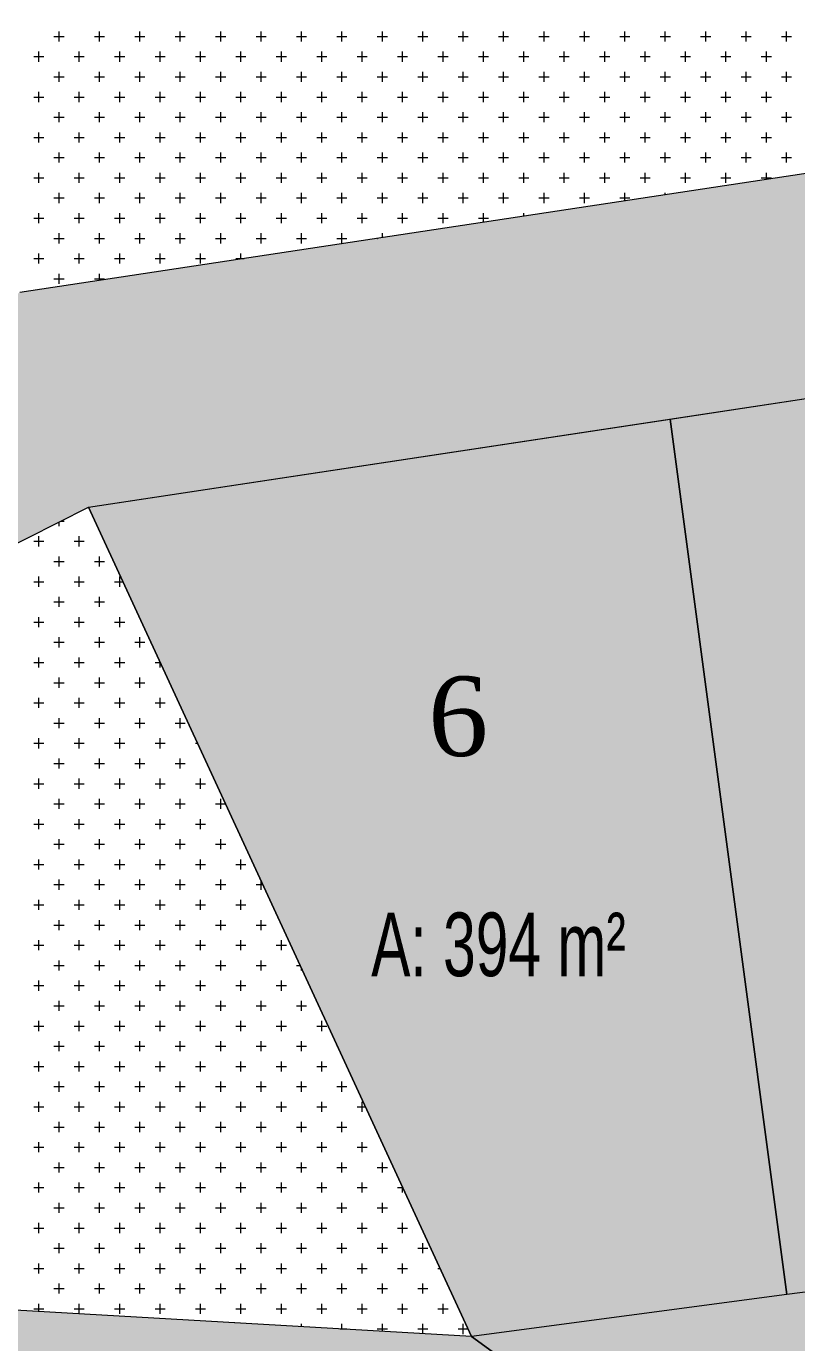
# Model space of a CAD drawing. Header units: metres. Extents: x 476631 to 477421, y 4483749 to 4484052.
# Drawn here: x 476880.32 to 476904.53, y 4483923.8 to 4483965.19 of the extents above; entities that cross this region are included whole.
import ezdxf

# ---------------------------------------------------------------- set-up
doc = ezdxf.new("R2010")
doc.units = ezdxf.units.M
for name, color, linetype, lineweight in [('M2', 1, 'Continuous', 25), ('PL_PARK', 97, 'Continuous', 0), ('serbest', 10, 'Continuous', 0), ('TK_PARSEL', 1, 'Continuous', 0)]:
    doc.layers.add(name, color=color, linetype=linetype, lineweight=lineweight)
doc.styles.add('M2', font='', dxfattribs={"width": 0.9, "height": 12})
doc.styles.get("Standard").update_dxf_attribs({"font": 'TimesNewRoman.ttf'})
doc.styles.get('M2').set_extended_font_data('Swis721 LtCn BT')

msp = doc.modelspace()

# ---------------------------------------------------------------- hatches: boundary and pattern name
at = {"layer": 'M2', "true_color": 0x636466}
h = msp.add_hatch(color=251, dxfattribs=at)
h.dxf.hatch_style = 1
h.paths.add_polyline_path([(476934.864, 4483980.005), (476936.422, 4483981.879), (476925.226, 4483981.961), (476927.658, 4483980.153), (476930.716, 4483966.505), (476929.175, 4483964.253), (476880.118, 4483956.817), (476871.379, 4483952.416), (476882.27, 4483950.064), (476900.55, 4483952.835), (476930.438, 4483957.365), (476938.268, 4483964.815)])
h = msp.add_hatch(color=251, dxfattribs=at)
h.dxf.hatch_style = 1
h.paths.add_polyline_path([(476851.484, 4483934.557), (476882.27, 4483950.064), (476871.379, 4483952.416), (476860.489, 4483946.931), (476849.599, 4483941.446), (476847.318, 4483940.297), (476839.144, 4483932.059), (476826.943, 4483948.275), (476821.144, 4483944.341), (476834.161, 4483927.038), (476839.13, 4483922.108)])
h = msp.add_hatch(color=251, dxfattribs=at)
h.dxf.hatch_style = 1
h.paths.add_polyline_path([(476894.309, 4483923.991), (476867.61, 4483925.541), (476867.379, 4483925.396), (476865.334, 4483912.305), (476868.356, 4483911.873), (476880.406, 4483913.363), (476881.074, 4483914.742), (476890.831, 4483914.176), (476902.647, 4483905.688), (476905.679, 4483903.511), (476931.627, 4483887.2), (476935.348, 4483896.673), (476911.262, 4483911.813)])
at = {"layer": 'serbest'}
h = msp.add_hatch(color=4, dxfattribs=at)
h.dxf.hatch_style = 1
h.paths.add_polyline_path([(476912.417, 4483954.633), (476900.55, 4483952.835), (476904.218, 4483925.311), (476916.113, 4483926.896)])
h = msp.add_hatch(color=14, dxfattribs=at)
h.dxf.hatch_style = 1
h.paths.add_polyline_path([(476900.55, 4483952.835), (476882.27, 4483950.064), (476894.308, 4483923.991), (476904.218, 4483925.311)])
h = msp.add_hatch(color=4, dxfattribs=at)
h.dxf.hatch_style = 1
h.paths.add_polyline_path([(476928.008, 4483928.481), (476916.113, 4483926.896), (476904.218, 4483925.311), (476894.308, 4483923.991), (476911.262, 4483911.813), (476922.136, 4483904.978)])

# ---------------------------------------------------------------- linework, layer by layer
at = {"layer": 'PL_PARK', "color": 3, "linetype": 'Continuous'}
for p, q in [((476881.19, 4483964.87), (476881.507, 4483964.87)), ((476881.349, 4483964.711), (476881.349, 4483965.029)), ((476882.46, 4483964.87), (476882.777, 4483964.87)), ((476882.619, 4483964.711), (476882.619, 4483965.029)), ((476883.73, 4483964.87), (476884.047, 4483964.87)), ((476883.889, 4483964.711), (476883.889, 4483965.029)), ((476885, 4483964.87), (476885.317, 4483964.87)), ((476885.159, 4483964.711), (476885.159, 4483965.029)), ((476886.27, 4483964.87), (476886.587, 4483964.87)), ((476886.429, 4483964.711), (476886.429, 4483965.029)), ((476887.54, 4483964.87), (476887.857, 4483964.87)), ((476887.699, 4483964.711), (476887.699, 4483965.029)), ((476888.81, 4483964.87), (476889.127, 4483964.87)), ((476888.969, 4483964.711), (476888.969, 4483965.029)), ((476890.08, 4483964.87), (476890.397, 4483964.87)), ((476890.239, 4483964.711), (476890.239, 4483965.029)), ((476891.35, 4483964.87), (476891.667, 4483964.87)), ((476891.509, 4483964.711), (476891.509, 4483965.029)), ((476892.62, 4483964.87), (476892.937, 4483964.87)), ((476892.779, 4483964.711), (476892.779, 4483965.029)), ((476893.89, 4483964.87), (476894.207, 4483964.87)), ((476894.049, 4483964.711), (476894.049, 4483965.029)), ((476895.16, 4483964.87), (476895.477, 4483964.87)), ((476895.319, 4483964.711), (476895.319, 4483965.029)), ((476896.43, 4483964.87), (476896.747, 4483964.87)), ((476896.589, 4483964.711), (476896.589, 4483965.029)), ((476897.7, 4483964.87), (476898.017, 4483964.87)), ((476897.859, 4483964.711), (476897.859, 4483965.029)), ((476898.97, 4483964.87), (476899.287, 4483964.87)), ((476899.129, 4483964.711), (476899.129, 4483965.029)), ((476900.24, 4483964.87), (476900.557, 4483964.87)), ((476900.399, 4483964.711), (476900.399, 4483965.029)), ((476901.51, 4483964.87), (476901.828, 4483964.87)), ((476901.669, 4483964.711), (476901.669, 4483965.029)), ((476902.78, 4483964.87), (476903.097, 4483964.87)), ((476902.939, 4483964.711), (476902.939, 4483965.029)), ((476904.05, 4483964.87), (476904.367, 4483964.87)), ((476904.209, 4483964.711), (476904.209, 4483965.029)), ((476880.714, 4483964.076), (476880.714, 4483964.394)), ((476881.984, 4483964.076), (476881.984, 4483964.394)), ((476883.254, 4483964.076), (476883.254, 4483964.394)), ((476884.524, 4483964.076), (476884.524, 4483964.394)), ((476885.794, 4483964.076), (476885.794, 4483964.394)), ((476887.064, 4483964.076), (476887.064, 4483964.394)), ((476888.334, 4483964.076), (476888.334, 4483964.394)), ((476889.604, 4483964.076), (476889.604, 4483964.394)), ((476890.874, 4483964.076), (476890.874, 4483964.394)), ((476892.144, 4483964.076), (476892.144, 4483964.394)), ((476893.414, 4483964.076), (476893.414, 4483964.394)), ((476894.684, 4483964.076), (476894.684, 4483964.394)), ((476895.954, 4483964.076), (476895.954, 4483964.394)), ((476897.224, 4483964.076), (476897.224, 4483964.394)), ((476898.494, 4483964.076), (476898.494, 4483964.394)), ((476899.764, 4483964.076), (476899.764, 4483964.394)), ((476901.034, 4483964.076), (476901.034, 4483964.394)), ((476902.304, 4483964.076), (476902.304, 4483964.394)), ((476903.574, 4483964.076), (476903.574, 4483964.394)), ((476880.555, 4483964.235), (476880.872, 4483964.235)), ((476881.825, 4483964.235), (476882.142, 4483964.235)), ((476883.095, 4483964.235), (476883.412, 4483964.235)), ((476884.365, 4483964.235), (476884.682, 4483964.235)), ((476885.635, 4483964.235), (476885.952, 4483964.235)), ((476886.905, 4483964.235), (476887.222, 4483964.235)), ((476888.175, 4483964.235), (476888.492, 4483964.235)), ((476889.445, 4483964.235), (476889.762, 4483964.235)), ((476890.715, 4483964.235), (476891.032, 4483964.235)), ((476891.985, 4483964.235), (476892.302, 4483964.235)), ((476893.255, 4483964.235), (476893.572, 4483964.235)), ((476894.525, 4483964.235), (476894.842, 4483964.235)), ((476895.795, 4483964.235), (476896.112, 4483964.235)), ((476897.065, 4483964.235), (476897.382, 4483964.235)), ((476898.335, 4483964.235), (476898.652, 4483964.235)), ((476899.605, 4483964.235), (476899.922, 4483964.235)), ((476900.875, 4483964.235), (476901.192, 4483964.235)), ((476902.145, 4483964.235), (476902.462, 4483964.235)), ((476903.415, 4483964.235), (476903.732, 4483964.235)), ((476881.19, 4483963.6), (476881.507, 4483963.6)), ((476881.349, 4483963.441), (476881.349, 4483963.759)), ((476882.46, 4483963.6), (476882.777, 4483963.6)), ((476882.619, 4483963.441), (476882.619, 4483963.759)), ((476883.73, 4483963.6), (476884.047, 4483963.6)), ((476883.889, 4483963.441), (476883.889, 4483963.759)), ((476885, 4483963.6), (476885.317, 4483963.6)), ((476885.159, 4483963.441), (476885.159, 4483963.759)), ((476886.27, 4483963.6), (476886.587, 4483963.6)), ((476886.429, 4483963.441), (476886.429, 4483963.759)), ((476887.54, 4483963.6), (476887.857, 4483963.6)), ((476887.699, 4483963.441), (476887.699, 4483963.759)), ((476888.81, 4483963.6), (476889.127, 4483963.6)), ((476888.969, 4483963.441), (476888.969, 4483963.759)), ((476890.08, 4483963.6), (476890.397, 4483963.6)), ((476890.239, 4483963.441), (476890.239, 4483963.759)), ((476891.35, 4483963.6), (476891.667, 4483963.6)), ((476891.509, 4483963.441), (476891.509, 4483963.759)), ((476892.62, 4483963.6), (476892.937, 4483963.6)), ((476892.779, 4483963.441), (476892.779, 4483963.759)), ((476893.89, 4483963.6), (476894.207, 4483963.6)), ((476894.049, 4483963.441), (476894.049, 4483963.759)), ((476895.16, 4483963.6), (476895.477, 4483963.6)), ((476895.319, 4483963.441), (476895.319, 4483963.759)), ((476896.43, 4483963.6), (476896.747, 4483963.6)), ((476896.589, 4483963.441), (476896.589, 4483963.759)), ((476897.7, 4483963.6), (476898.017, 4483963.6)), ((476897.859, 4483963.441), (476897.859, 4483963.759)), ((476898.97, 4483963.6), (476899.287, 4483963.6)), ((476899.129, 4483963.441), (476899.129, 4483963.759)), ((476900.24, 4483963.6), (476900.557, 4483963.6)), ((476900.399, 4483963.441), (476900.399, 4483963.759)), ((476901.51, 4483963.6), (476901.828, 4483963.6)), ((476901.669, 4483963.441), (476901.669, 4483963.759)), ((476902.78, 4483963.6), (476903.097, 4483963.6)), ((476902.939, 4483963.441), (476902.939, 4483963.759)), ((476904.05, 4483963.6), (476904.367, 4483963.6)), ((476904.209, 4483963.441), (476904.209, 4483963.759)), ((476880.714, 4483962.806), (476880.714, 4483963.124)), ((476881.984, 4483962.806), (476881.984, 4483963.124)), ((476883.254, 4483962.806), (476883.254, 4483963.124)), ((476884.524, 4483962.806), (476884.524, 4483963.124)), ((476885.794, 4483962.806), (476885.794, 4483963.124)), ((476887.064, 4483962.806), (476887.064, 4483963.124)), ((476888.334, 4483962.806), (476888.334, 4483963.124)), ((476889.604, 4483962.806), (476889.604, 4483963.124)), ((476890.874, 4483962.806), (476890.874, 4483963.124)), ((476892.144, 4483962.806), (476892.144, 4483963.124)), ((476893.414, 4483962.806), (476893.414, 4483963.124)), ((476894.684, 4483962.806), (476894.684, 4483963.124)), ((476895.954, 4483962.806), (476895.954, 4483963.124)), ((476897.224, 4483962.806), (476897.224, 4483963.124)), ((476898.494, 4483962.806), (476898.494, 4483963.124)), ((476899.764, 4483962.806), (476899.764, 4483963.124)), ((476901.034, 4483962.806), (476901.034, 4483963.124)), ((476902.304, 4483962.806), (476902.304, 4483963.124)), ((476903.574, 4483962.806), (476903.574, 4483963.124)), ((476880.555, 4483962.965), (476880.872, 4483962.965)), ((476881.825, 4483962.965), (476882.142, 4483962.965)), ((476883.095, 4483962.965), (476883.412, 4483962.965)), ((476884.365, 4483962.965), (476884.682, 4483962.965)), ((476885.635, 4483962.965), (476885.952, 4483962.965)), ((476886.905, 4483962.965), (476887.222, 4483962.965)), ((476888.175, 4483962.965), (476888.492, 4483962.965)), ((476889.445, 4483962.965), (476889.762, 4483962.965)), ((476890.715, 4483962.965), (476891.032, 4483962.965)), ((476891.985, 4483962.965), (476892.302, 4483962.965)), ((476893.255, 4483962.965), (476893.572, 4483962.965)), ((476894.525, 4483962.965), (476894.842, 4483962.965)), ((476895.795, 4483962.965), (476896.112, 4483962.965)), ((476897.065, 4483962.965), (476897.382, 4483962.965)), ((476898.335, 4483962.965), (476898.652, 4483962.965)), ((476899.605, 4483962.965), (476899.922, 4483962.965)), ((476900.875, 4483962.965), (476901.192, 4483962.965)), ((476902.145, 4483962.965), (476902.462, 4483962.965)), ((476903.415, 4483962.965), (476903.732, 4483962.965)), ((476881.19, 4483962.33), (476881.507, 4483962.33)), ((476881.349, 4483962.171), (476881.349, 4483962.489)), ((476882.46, 4483962.33), (476882.777, 4483962.33)), ((476882.619, 4483962.171), (476882.619, 4483962.489)), ((476883.73, 4483962.33), (476884.047, 4483962.33)), ((476883.889, 4483962.171), (476883.889, 4483962.489)), ((476885, 4483962.33), (476885.317, 4483962.33)), ((476885.159, 4483962.171), (476885.159, 4483962.489)), ((476886.27, 4483962.33), (476886.587, 4483962.33)), ((476886.429, 4483962.171), (476886.429, 4483962.489)), ((476887.54, 4483962.33), (476887.857, 4483962.33)), ((476887.699, 4483962.171), (476887.699, 4483962.489)), ((476888.81, 4483962.33), (476889.127, 4483962.33)), ((476888.969, 4483962.171), (476888.969, 4483962.489)), ((476890.08, 4483962.33), (476890.397, 4483962.33)), ((476890.239, 4483962.171), (476890.239, 4483962.489)), ((476891.35, 4483962.33), (476891.667, 4483962.33)), ((476891.509, 4483962.171), (476891.509, 4483962.489)), ((476892.62, 4483962.33), (476892.937, 4483962.33)), ((476892.779, 4483962.171), (476892.779, 4483962.489)), ((476893.89, 4483962.33), (476894.207, 4483962.33)), ((476894.049, 4483962.171), (476894.049, 4483962.489)), ((476895.16, 4483962.33), (476895.477, 4483962.33)), ((476895.319, 4483962.171), (476895.319, 4483962.489)), ((476896.43, 4483962.33), (476896.747, 4483962.33)), ((476896.589, 4483962.171), (476896.589, 4483962.489)), ((476897.7, 4483962.33), (476898.017, 4483962.33)), ((476897.859, 4483962.171), (476897.859, 4483962.489)), ((476898.97, 4483962.33), (476899.287, 4483962.33)), ((476899.129, 4483962.171), (476899.129, 4483962.489)), ((476900.24, 4483962.33), (476900.557, 4483962.33)), ((476900.399, 4483962.171), (476900.399, 4483962.489)), ((476901.51, 4483962.33), (476901.828, 4483962.33)), ((476901.669, 4483962.171), (476901.669, 4483962.489)), ((476902.78, 4483962.33), (476903.097, 4483962.33)), ((476902.939, 4483962.171), (476902.939, 4483962.489)), ((476904.05, 4483962.33), (476904.367, 4483962.33)), ((476904.209, 4483962.171), (476904.209, 4483962.489)), ((476880.555, 4483961.695), (476880.872, 4483961.695)), ((476880.714, 4483961.536), (476880.714, 4483961.854)), ((476881.825, 4483961.695), (476882.142, 4483961.695)), ((476881.984, 4483961.536), (476881.984, 4483961.854)), ((476883.095, 4483961.695), (476883.412, 4483961.695)), ((476883.254, 4483961.536), (476883.254, 4483961.854)), ((476884.365, 4483961.695), (476884.682, 4483961.695)), ((476884.524, 4483961.536), (476884.524, 4483961.854)), ((476885.635, 4483961.695), (476885.952, 4483961.695)), ((476885.794, 4483961.536), (476885.794, 4483961.854)), ((476886.905, 4483961.695), (476887.222, 4483961.695)), ((476887.064, 4483961.536), (476887.064, 4483961.854)), ((476888.175, 4483961.695), (476888.492, 4483961.695)), ((476888.334, 4483961.536), (476888.334, 4483961.854)), ((476889.445, 4483961.695), (476889.762, 4483961.695)), ((476889.604, 4483961.536), (476889.604, 4483961.854)), ((476890.715, 4483961.695), (476891.032, 4483961.695)), ((476890.874, 4483961.536), (476890.874, 4483961.854)), ((476891.985, 4483961.695), (476892.302, 4483961.695)), ((476892.144, 4483961.536), (476892.144, 4483961.854)), ((476893.255, 4483961.695), (476893.572, 4483961.695)), ((476893.414, 4483961.536), (476893.414, 4483961.854)), ((476894.525, 4483961.695), (476894.842, 4483961.695)), ((476894.684, 4483961.536), (476894.684, 4483961.854)), ((476895.795, 4483961.695), (476896.112, 4483961.695)), ((476895.954, 4483961.536), (476895.954, 4483961.854)), ((476897.065, 4483961.695), (476897.382, 4483961.695)), ((476897.224, 4483961.536), (476897.224, 4483961.854)), ((476898.335, 4483961.695), (476898.652, 4483961.695)), ((476898.494, 4483961.536), (476898.494, 4483961.854)), ((476899.605, 4483961.695), (476899.922, 4483961.695)), ((476899.764, 4483961.536), (476899.764, 4483961.854)), ((476900.875, 4483961.695), (476901.192, 4483961.695)), ((476901.034, 4483961.536), (476901.034, 4483961.854)), ((476902.145, 4483961.695), (476902.462, 4483961.695)), ((476902.304, 4483961.536), (476902.304, 4483961.854)), ((476903.415, 4483961.695), (476903.732, 4483961.695)), ((476903.574, 4483961.536), (476903.574, 4483961.854)), ((476881.19, 4483961.06), (476881.507, 4483961.06)), ((476881.349, 4483960.901), (476881.349, 4483961.219)), ((476882.46, 4483961.06), (476882.777, 4483961.06)), ((476882.619, 4483960.901), (476882.619, 4483961.219)), ((476883.73, 4483961.06), (476884.047, 4483961.06)), ((476883.889, 4483960.901), (476883.889, 4483961.219)), ((476885, 4483961.06), (476885.317, 4483961.06)), ((476885.159, 4483960.901), (476885.159, 4483961.219)), ((476886.27, 4483961.06), (476886.587, 4483961.06)), ((476886.429, 4483960.901), (476886.429, 4483961.219)), ((476887.54, 4483961.06), (476887.857, 4483961.06)), ((476887.699, 4483960.901), (476887.699, 4483961.219)), ((476888.81, 4483961.06), (476889.127, 4483961.06)), ((476888.969, 4483960.901), (476888.969, 4483961.219)), ((476890.08, 4483961.06), (476890.397, 4483961.06)), ((476890.239, 4483960.901), (476890.239, 4483961.219)), ((476891.35, 4483961.06), (476891.667, 4483961.06)), ((476891.509, 4483960.901), (476891.509, 4483961.219)), ((476892.62, 4483961.06), (476892.937, 4483961.06)), ((476892.779, 4483960.901), (476892.779, 4483961.219)), ((476893.89, 4483961.06), (476894.207, 4483961.06)), ((476894.049, 4483960.901), (476894.049, 4483961.219)), ((476895.16, 4483961.06), (476895.477, 4483961.06)), ((476895.319, 4483960.901), (476895.319, 4483961.219)), ((476896.43, 4483961.06), (476896.747, 4483961.06)), ((476896.589, 4483960.901), (476896.589, 4483961.219)), ((476897.7, 4483961.06), (476898.017, 4483961.06)), ((476897.859, 4483960.901), (476897.859, 4483961.219)), ((476898.97, 4483961.06), (476899.287, 4483961.06)), ((476899.129, 4483960.901), (476899.129, 4483961.219)), ((476900.24, 4483961.06), (476900.557, 4483961.06)), ((476900.399, 4483960.901), (476900.399, 4483961.219)), ((476901.51, 4483961.06), (476901.828, 4483961.06)), ((476901.669, 4483960.901), (476901.669, 4483961.219)), ((476902.78, 4483961.06), (476903.097, 4483961.06)), ((476902.939, 4483960.901), (476902.939, 4483961.219)), ((476904.05, 4483961.06), (476904.367, 4483961.06)), ((476904.209, 4483960.901), (476904.209, 4483961.219)), ((476880.555, 4483960.425), (476880.872, 4483960.425)), ((476880.714, 4483960.266), (476880.714, 4483960.584)), ((476881.825, 4483960.425), (476882.142, 4483960.425)), ((476881.984, 4483960.266), (476881.984, 4483960.584)), ((476883.095, 4483960.425), (476883.412, 4483960.425)), ((476883.254, 4483960.266), (476883.254, 4483960.584)), ((476884.365, 4483960.425), (476884.682, 4483960.425)), ((476884.524, 4483960.266), (476884.524, 4483960.584)), ((476885.635, 4483960.425), (476885.952, 4483960.425)), ((476885.794, 4483960.266), (476885.794, 4483960.584)), ((476886.905, 4483960.425), (476887.222, 4483960.425)), ((476887.064, 4483960.266), (476887.064, 4483960.584)), ((476888.175, 4483960.425), (476888.492, 4483960.425)), ((476888.334, 4483960.266), (476888.334, 4483960.584)), ((476889.445, 4483960.425), (476889.762, 4483960.425)), ((476889.604, 4483960.266), (476889.604, 4483960.584)), ((476890.715, 4483960.425), (476891.032, 4483960.425)), ((476890.874, 4483960.266), (476890.874, 4483960.584)), ((476891.985, 4483960.425), (476892.302, 4483960.425)), ((476892.144, 4483960.266), (476892.144, 4483960.584)), ((476893.255, 4483960.425), (476893.572, 4483960.425)), ((476893.414, 4483960.266), (476893.414, 4483960.584)), ((476894.525, 4483960.425), (476894.842, 4483960.425)), ((476894.684, 4483960.266), (476894.684, 4483960.584)), ((476895.795, 4483960.425), (476896.112, 4483960.425)), ((476895.954, 4483960.266), (476895.954, 4483960.584)), ((476897.065, 4483960.425), (476897.382, 4483960.425)), ((476897.224, 4483960.266), (476897.224, 4483960.584)), ((476898.335, 4483960.425), (476898.652, 4483960.425)), ((476898.494, 4483960.266), (476898.494, 4483960.584)), ((476899.605, 4483960.425), (476899.922, 4483960.425)), ((476899.764, 4483960.266), (476899.764, 4483960.584)), ((476900.875, 4483960.425), (476901.192, 4483960.425)), ((476901.034, 4483960.266), (476901.034, 4483960.584)), ((476902.145, 4483960.425), (476902.462, 4483960.425)), ((476902.304, 4483960.266), (476902.304, 4483960.584)), ((476903.415, 4483960.425), (476903.732, 4483960.425)), ((476903.574, 4483960.373), (476903.574, 4483960.584)), ((476881.349, 4483959.631), (476881.349, 4483959.949)), ((476882.619, 4483959.631), (476882.619, 4483959.949)), ((476883.889, 4483959.631), (476883.889, 4483959.949)), ((476885.159, 4483959.631), (476885.159, 4483959.949)), ((476886.429, 4483959.631), (476886.429, 4483959.949)), ((476887.699, 4483959.631), (476887.699, 4483959.949)), ((476888.969, 4483959.631), (476888.969, 4483959.949)), ((476890.239, 4483959.631), (476890.239, 4483959.949)), ((476891.509, 4483959.631), (476891.509, 4483959.949)), ((476892.779, 4483959.631), (476892.779, 4483959.949)), ((476894.049, 4483959.631), (476894.049, 4483959.949)), ((476895.319, 4483959.631), (476895.319, 4483959.949)), ((476896.589, 4483959.631), (476896.589, 4483959.949)), ((476897.859, 4483959.631), (476897.859, 4483959.949)), ((476899.129, 4483959.699), (476899.129, 4483959.949)), ((476900.399, 4483959.891), (476900.399, 4483959.949)), ((476881.19, 4483959.79), (476881.507, 4483959.79)), ((476882.46, 4483959.79), (476882.777, 4483959.79)), ((476883.73, 4483959.79), (476884.047, 4483959.79)), ((476885, 4483959.79), (476885.317, 4483959.79)), ((476886.27, 4483959.79), (476886.587, 4483959.79)), ((476887.54, 4483959.79), (476887.857, 4483959.79)), ((476888.81, 4483959.79), (476889.127, 4483959.79)), ((476890.08, 4483959.79), (476890.397, 4483959.79)), ((476891.35, 4483959.79), (476891.667, 4483959.79)), ((476892.62, 4483959.79), (476892.937, 4483959.79)), ((476893.89, 4483959.79), (476894.207, 4483959.79)), ((476895.16, 4483959.79), (476895.477, 4483959.79)), ((476896.43, 4483959.79), (476896.747, 4483959.79)), ((476897.7, 4483959.79), (476898.017, 4483959.79)), ((476898.97, 4483959.79), (476899.287, 4483959.79)), ((476880.555, 4483959.155), (476880.872, 4483959.155)), ((476880.714, 4483958.996), (476880.714, 4483959.314)), ((476881.825, 4483959.155), (476882.142, 4483959.155)), ((476881.984, 4483958.996), (476881.984, 4483959.314)), ((476883.095, 4483959.155), (476883.412, 4483959.155)), ((476883.254, 4483958.996), (476883.254, 4483959.314)), ((476884.365, 4483959.155), (476884.682, 4483959.155)), ((476884.524, 4483958.996), (476884.524, 4483959.314)), ((476885.635, 4483959.155), (476885.952, 4483959.155)), ((476885.794, 4483958.996), (476885.794, 4483959.314)), ((476886.905, 4483959.155), (476887.222, 4483959.155)), ((476887.064, 4483958.996), (476887.064, 4483959.314)), ((476888.175, 4483959.155), (476888.492, 4483959.155)), ((476888.334, 4483958.996), (476888.334, 4483959.314)), ((476889.445, 4483959.155), (476889.762, 4483959.155)), ((476889.604, 4483958.996), (476889.604, 4483959.314)), ((476890.715, 4483959.155), (476891.032, 4483959.155)), ((476890.874, 4483958.996), (476890.874, 4483959.314)), ((476891.985, 4483959.155), (476892.302, 4483959.155)), ((476892.144, 4483958.996), (476892.144, 4483959.314)), ((476893.255, 4483959.155), (476893.572, 4483959.155)), ((476893.414, 4483958.996), (476893.414, 4483959.314)), ((476894.525, 4483959.155), (476894.842, 4483959.155)), ((476894.684, 4483959.025), (476894.684, 4483959.314)), ((476895.954, 4483959.218), (476895.954, 4483959.314)), ((476881.349, 4483958.361), (476881.349, 4483958.679)), ((476882.619, 4483958.361), (476882.619, 4483958.679)), ((476883.889, 4483958.361), (476883.889, 4483958.679)), ((476885.159, 4483958.361), (476885.159, 4483958.679)), ((476886.429, 4483958.361), (476886.429, 4483958.679)), ((476887.699, 4483958.361), (476887.699, 4483958.679)), ((476888.969, 4483958.361), (476888.969, 4483958.679)), ((476890.239, 4483958.361), (476890.239, 4483958.679)), ((476891.509, 4483958.544), (476891.509, 4483958.679)), ((476881.19, 4483958.52), (476881.507, 4483958.52)), ((476882.46, 4483958.52), (476882.777, 4483958.52)), ((476883.73, 4483958.52), (476884.047, 4483958.52)), ((476885, 4483958.52), (476885.317, 4483958.52)), ((476886.27, 4483958.52), (476886.587, 4483958.52)), ((476887.54, 4483958.52), (476887.857, 4483958.52)), ((476888.81, 4483958.52), (476889.127, 4483958.52)), ((476890.08, 4483958.52), (476890.397, 4483958.52)), ((476891.35, 4483958.52), (476891.351, 4483958.52)), ((476880.555, 4483957.885), (476880.872, 4483957.885)), ((476880.714, 4483957.726), (476880.714, 4483958.044)), ((476881.825, 4483957.885), (476882.142, 4483957.885)), ((476881.984, 4483957.726), (476881.984, 4483958.044)), ((476883.095, 4483957.885), (476883.412, 4483957.885)), ((476883.254, 4483957.726), (476883.254, 4483958.044)), ((476884.365, 4483957.885), (476884.682, 4483957.885)), ((476884.524, 4483957.726), (476884.524, 4483958.044)), ((476885.635, 4483957.885), (476885.952, 4483957.885)), ((476885.794, 4483957.726), (476885.794, 4483958.044)), ((476886.905, 4483957.885), (476887.162, 4483957.885)), ((476887.064, 4483957.87), (476887.064, 4483958.044)), ((476881.349, 4483957.091), (476881.349, 4483957.409)), ((476882.619, 4483957.196), (476882.619, 4483957.409)), ((476883.889, 4483957.389), (476883.889, 4483957.409)), ((476881.19, 4483957.25), (476881.507, 4483957.25)), ((476882.46, 4483957.25), (476882.777, 4483957.25)), ((476881.349, 4483949.471), (476881.349, 4483949.599)), ((476881.409, 4483949.63), (476881.507, 4483949.63)), ((476882.46, 4483949.63), (476882.47, 4483949.63)), ((476880.714, 4483948.836), (476880.714, 4483949.154)), ((476881.984, 4483948.836), (476881.984, 4483949.154)), ((476880.555, 4483948.995), (476880.872, 4483948.995)), ((476881.825, 4483948.995), (476882.142, 4483948.995)), ((476881.19, 4483948.36), (476881.507, 4483948.36)), ((476881.349, 4483948.201), (476881.349, 4483948.519)), ((476882.46, 4483948.36), (476882.777, 4483948.36)), ((476882.619, 4483948.201), (476882.619, 4483948.519)), ((476880.714, 4483947.566), (476880.714, 4483947.884)), ((476881.984, 4483947.566), (476881.984, 4483947.884)), ((476883.254, 4483947.566), (476883.254, 4483947.884)), ((476880.555, 4483947.725), (476880.872, 4483947.725)), ((476881.825, 4483947.725), (476882.142, 4483947.725)), ((476883.095, 4483947.725), (476883.35, 4483947.725)), ((476881.19, 4483947.09), (476881.507, 4483947.09)), ((476881.349, 4483946.931), (476881.349, 4483947.249)), ((476882.46, 4483947.09), (476882.777, 4483947.09)), ((476882.619, 4483946.931), (476882.619, 4483947.249)), ((476880.714, 4483946.296), (476880.714, 4483946.614)), ((476881.984, 4483946.296), (476881.984, 4483946.614)), ((476883.254, 4483946.296), (476883.254, 4483946.614)), ((476880.555, 4483946.455), (476880.872, 4483946.455)), ((476881.825, 4483946.455), (476882.142, 4483946.455)), ((476883.095, 4483946.455), (476883.412, 4483946.455)), ((476881.19, 4483945.82), (476881.507, 4483945.82)), ((476881.349, 4483945.661), (476881.349, 4483945.979)), ((476882.46, 4483945.82), (476882.777, 4483945.82)), ((476882.619, 4483945.661), (476882.619, 4483945.979)), ((476883.73, 4483945.82), (476884.047, 4483945.82)), ((476883.889, 4483945.661), (476883.889, 4483945.979)), ((476880.714, 4483945.026), (476880.714, 4483945.344)), ((476881.984, 4483945.026), (476881.984, 4483945.344)), ((476883.254, 4483945.026), (476883.254, 4483945.344)), ((476880.555, 4483945.185), (476880.872, 4483945.185)), ((476881.825, 4483945.185), (476882.142, 4483945.185)), ((476883.095, 4483945.185), (476883.412, 4483945.185)), ((476884.365, 4483945.185), (476884.522, 4483945.185)), ((476884.524, 4483945.026), (476884.524, 4483945.182)), ((476881.19, 4483944.55), (476881.507, 4483944.55)), ((476881.349, 4483944.391), (476881.349, 4483944.709)), ((476882.46, 4483944.55), (476882.777, 4483944.55)), ((476882.619, 4483944.391), (476882.619, 4483944.709)), ((476883.73, 4483944.55), (476884.047, 4483944.55)), ((476883.889, 4483944.391), (476883.889, 4483944.709)), ((476880.714, 4483943.756), (476880.714, 4483944.074)), ((476881.984, 4483943.756), (476881.984, 4483944.074)), ((476883.254, 4483943.756), (476883.254, 4483944.074)), ((476884.524, 4483943.756), (476884.524, 4483944.074)), ((476880.555, 4483943.915), (476880.872, 4483943.915)), ((476881.825, 4483943.915), (476882.142, 4483943.915)), ((476883.095, 4483943.915), (476883.412, 4483943.915)), ((476884.365, 4483943.915), (476884.682, 4483943.915)), ((476881.19, 4483943.28), (476881.507, 4483943.28)), ((476881.349, 4483943.121), (476881.349, 4483943.439)), ((476882.46, 4483943.28), (476882.777, 4483943.28)), ((476882.619, 4483943.121), (476882.619, 4483943.439)), ((476883.73, 4483943.28), (476884.047, 4483943.28)), ((476883.889, 4483943.121), (476883.889, 4483943.439)), ((476885, 4483943.28), (476885.317, 4483943.28)), ((476885.159, 4483943.121), (476885.159, 4483943.439)), ((476880.555, 4483942.645), (476880.872, 4483942.645)), ((476880.714, 4483942.486), (476880.714, 4483942.804)), ((476881.825, 4483942.645), (476882.142, 4483942.645)), ((476881.984, 4483942.486), (476881.984, 4483942.804)), ((476883.095, 4483942.645), (476883.412, 4483942.645)), ((476883.254, 4483942.486), (476883.254, 4483942.804)), ((476884.365, 4483942.645), (476884.682, 4483942.645)), ((476884.524, 4483942.486), (476884.524, 4483942.804)), ((476885.635, 4483942.645), (476885.695, 4483942.645)), ((476881.19, 4483942.01), (476881.507, 4483942.01)), ((476881.349, 4483941.851), (476881.349, 4483942.169)), ((476882.46, 4483942.01), (476882.777, 4483942.01)), ((476882.619, 4483941.851), (476882.619, 4483942.169)), ((476883.73, 4483942.01), (476884.047, 4483942.01)), ((476883.889, 4483941.851), (476883.889, 4483942.169)), ((476885, 4483942.01), (476885.317, 4483942.01)), ((476885.159, 4483941.851), (476885.159, 4483942.169)), ((476880.555, 4483941.375), (476880.872, 4483941.375)), ((476880.714, 4483941.216), (476880.714, 4483941.534)), ((476881.825, 4483941.375), (476882.142, 4483941.375)), ((476881.984, 4483941.216), (476881.984, 4483941.534)), ((476883.095, 4483941.375), (476883.412, 4483941.375)), ((476883.254, 4483941.216), (476883.254, 4483941.534)), ((476884.365, 4483941.375), (476884.682, 4483941.375)), ((476884.524, 4483941.216), (476884.524, 4483941.534)), ((476885.635, 4483941.375), (476885.952, 4483941.375)), ((476885.794, 4483941.216), (476885.794, 4483941.534)), ((476881.349, 4483940.581), (476881.349, 4483940.899)), ((476882.619, 4483940.581), (476882.619, 4483940.899)), ((476883.889, 4483940.581), (476883.889, 4483940.899)), ((476885.159, 4483940.581), (476885.159, 4483940.899)), ((476886.429, 4483940.581), (476886.429, 4483940.899)), ((476881.19, 4483940.74), (476881.507, 4483940.74)), ((476882.46, 4483940.74), (476882.777, 4483940.74)), ((476883.73, 4483940.74), (476884.047, 4483940.74)), ((476885, 4483940.74), (476885.317, 4483940.74)), ((476886.27, 4483940.74), (476886.575, 4483940.74)), ((476880.555, 4483940.105), (476880.872, 4483940.105)), ((476880.714, 4483939.946), (476880.714, 4483940.264)), ((476881.825, 4483940.105), (476882.142, 4483940.105)), ((476881.984, 4483939.946), (476881.984, 4483940.264)), ((476883.095, 4483940.105), (476883.412, 4483940.105)), ((476883.254, 4483939.946), (476883.254, 4483940.264)), ((476884.365, 4483940.105), (476884.682, 4483940.105)), ((476884.524, 4483939.946), (476884.524, 4483940.264)), ((476885.635, 4483940.105), (476885.952, 4483940.105)), ((476885.794, 4483939.946), (476885.794, 4483940.264)), ((476881.349, 4483939.311), (476881.349, 4483939.629)), ((476882.619, 4483939.311), (476882.619, 4483939.629)), ((476883.889, 4483939.311), (476883.889, 4483939.629)), ((476885.159, 4483939.311), (476885.159, 4483939.629)), ((476886.429, 4483939.311), (476886.429, 4483939.629)), ((476881.19, 4483939.47), (476881.507, 4483939.47)), ((476882.46, 4483939.47), (476882.777, 4483939.47)), ((476883.73, 4483939.47), (476884.047, 4483939.47)), ((476885, 4483939.47), (476885.317, 4483939.47)), ((476886.27, 4483939.47), (476886.587, 4483939.47)), ((476880.555, 4483938.835), (476880.872, 4483938.835)), ((476880.714, 4483938.676), (476880.714, 4483938.994)), ((476881.825, 4483938.835), (476882.142, 4483938.835)), ((476881.984, 4483938.676), (476881.984, 4483938.994)), ((476883.095, 4483938.835), (476883.412, 4483938.835)), ((476883.254, 4483938.676), (476883.254, 4483938.994)), ((476884.365, 4483938.835), (476884.682, 4483938.835)), ((476884.524, 4483938.676), (476884.524, 4483938.994)), ((476885.635, 4483938.835), (476885.952, 4483938.835)), ((476885.794, 4483938.676), (476885.794, 4483938.994)), ((476886.905, 4483938.835), (476887.222, 4483938.835)), ((476887.064, 4483938.676), (476887.064, 4483938.994)), ((476881.349, 4483938.041), (476881.349, 4483938.359)), ((476882.619, 4483938.041), (476882.619, 4483938.359)), ((476883.889, 4483938.041), (476883.889, 4483938.359)), ((476885.159, 4483938.041), (476885.159, 4483938.359)), ((476886.429, 4483938.041), (476886.429, 4483938.359)), ((476887.699, 4483938.041), (476887.699, 4483938.305)), ((476881.19, 4483938.2), (476881.507, 4483938.2)), ((476882.46, 4483938.2), (476882.777, 4483938.2)), ((476883.73, 4483938.2), (476884.047, 4483938.2)), ((476885, 4483938.2), (476885.317, 4483938.2)), ((476886.27, 4483938.2), (476886.587, 4483938.2)), ((476887.54, 4483938.2), (476887.747, 4483938.2)), ((476880.555, 4483937.565), (476880.872, 4483937.565)), ((476880.714, 4483937.406), (476880.714, 4483937.724)), ((476881.825, 4483937.565), (476882.142, 4483937.565)), ((476881.984, 4483937.406), (476881.984, 4483937.724)), ((476883.095, 4483937.565), (476883.412, 4483937.565)), ((476883.254, 4483937.406), (476883.254, 4483937.724)), ((476884.365, 4483937.565), (476884.682, 4483937.565)), ((476884.524, 4483937.406), (476884.524, 4483937.724)), ((476885.635, 4483937.565), (476885.952, 4483937.565)), ((476885.794, 4483937.406), (476885.794, 4483937.724)), ((476886.905, 4483937.565), (476887.222, 4483937.565)), ((476887.064, 4483937.406), (476887.064, 4483937.724)), ((476881.349, 4483936.771), (476881.349, 4483937.089)), ((476882.619, 4483936.771), (476882.619, 4483937.089)), ((476883.889, 4483936.771), (476883.889, 4483937.089)), ((476885.159, 4483936.771), (476885.159, 4483937.089)), ((476886.429, 4483936.771), (476886.429, 4483937.089)), ((476887.699, 4483936.771), (476887.699, 4483937.089)), ((476881.19, 4483936.93), (476881.507, 4483936.93)), ((476882.46, 4483936.93), (476882.777, 4483936.93)), ((476883.73, 4483936.93), (476884.047, 4483936.93)), ((476885, 4483936.93), (476885.317, 4483936.93)), ((476886.27, 4483936.93), (476886.587, 4483936.93)), ((476887.54, 4483936.93), (476887.857, 4483936.93)), ((476880.555, 4483936.295), (476880.872, 4483936.295)), ((476880.714, 4483936.136), (476880.714, 4483936.454)), ((476881.825, 4483936.295), (476882.142, 4483936.295)), ((476881.984, 4483936.136), (476881.984, 4483936.454)), ((476883.095, 4483936.295), (476883.412, 4483936.295)), ((476883.254, 4483936.136), (476883.254, 4483936.454)), ((476884.365, 4483936.295), (476884.682, 4483936.295)), ((476884.524, 4483936.136), (476884.524, 4483936.454)), ((476885.635, 4483936.295), (476885.952, 4483936.295)), ((476885.794, 4483936.136), (476885.794, 4483936.454)), ((476886.905, 4483936.295), (476887.222, 4483936.295)), ((476887.064, 4483936.136), (476887.064, 4483936.454)), ((476888.175, 4483936.295), (476888.492, 4483936.295)), ((476888.334, 4483936.136), (476888.334, 4483936.454)), ((476881.349, 4483935.501), (476881.349, 4483935.819)), ((476882.619, 4483935.501), (476882.619, 4483935.819)), ((476883.889, 4483935.501), (476883.889, 4483935.819)), ((476885.159, 4483935.501), (476885.159, 4483935.819)), ((476886.429, 4483935.501), (476886.429, 4483935.819)), ((476887.699, 4483935.501), (476887.699, 4483935.819)), ((476881.19, 4483935.66), (476881.507, 4483935.66)), ((476882.46, 4483935.66), (476882.777, 4483935.66)), ((476883.73, 4483935.66), (476884.047, 4483935.66)), ((476885, 4483935.66), (476885.317, 4483935.66)), ((476886.27, 4483935.66), (476886.587, 4483935.66)), ((476887.54, 4483935.66), (476887.857, 4483935.66)), ((476888.81, 4483935.66), (476888.92, 4483935.66)), ((476888.969, 4483935.501), (476888.969, 4483935.554)), ((476880.555, 4483935.025), (476880.872, 4483935.025)), ((476880.714, 4483934.866), (476880.714, 4483935.184)), ((476881.825, 4483935.025), (476882.142, 4483935.025)), ((476881.984, 4483934.866), (476881.984, 4483935.184)), ((476883.095, 4483935.025), (476883.412, 4483935.025)), ((476883.254, 4483934.866), (476883.254, 4483935.184)), ((476884.365, 4483935.025), (476884.682, 4483935.025)), ((476884.524, 4483934.866), (476884.524, 4483935.184)), ((476885.635, 4483935.025), (476885.952, 4483935.025)), ((476885.794, 4483934.866), (476885.794, 4483935.184)), ((476886.905, 4483935.025), (476887.222, 4483935.025)), ((476887.064, 4483934.866), (476887.064, 4483935.184)), ((476888.175, 4483935.025), (476888.492, 4483935.025)), ((476888.334, 4483934.866), (476888.334, 4483935.184)), ((476881.19, 4483934.39), (476881.507, 4483934.39)), ((476881.349, 4483934.231), (476881.349, 4483934.549)), ((476882.46, 4483934.39), (476882.777, 4483934.39)), ((476882.619, 4483934.231), (476882.619, 4483934.549)), ((476883.73, 4483934.39), (476884.047, 4483934.39)), ((476883.889, 4483934.231), (476883.889, 4483934.549)), ((476885, 4483934.39), (476885.317, 4483934.39)), ((476885.159, 4483934.231), (476885.159, 4483934.549)), ((476886.27, 4483934.39), (476886.587, 4483934.39)), ((476886.429, 4483934.231), (476886.429, 4483934.549)), ((476887.54, 4483934.39), (476887.857, 4483934.39)), ((476887.699, 4483934.231), (476887.699, 4483934.549)), ((476888.81, 4483934.39), (476889.127, 4483934.39)), ((476888.969, 4483934.231), (476888.969, 4483934.549)), ((476880.555, 4483933.755), (476880.872, 4483933.755)), ((476880.714, 4483933.596), (476880.714, 4483933.914)), ((476881.825, 4483933.755), (476882.142, 4483933.755)), ((476881.984, 4483933.596), (476881.984, 4483933.914)), ((476883.095, 4483933.755), (476883.412, 4483933.755)), ((476883.254, 4483933.596), (476883.254, 4483933.914)), ((476884.365, 4483933.755), (476884.682, 4483933.755)), ((476884.524, 4483933.596), (476884.524, 4483933.914)), ((476885.635, 4483933.755), (476885.952, 4483933.755)), ((476885.794, 4483933.596), (476885.794, 4483933.914)), ((476886.905, 4483933.755), (476887.222, 4483933.755)), ((476887.064, 4483933.596), (476887.064, 4483933.914)), ((476888.175, 4483933.755), (476888.492, 4483933.755)), ((476888.334, 4483933.596), (476888.334, 4483933.914)), ((476889.445, 4483933.755), (476889.762, 4483933.755)), ((476889.604, 4483933.596), (476889.604, 4483933.914)), ((476881.19, 4483933.12), (476881.507, 4483933.12)), ((476881.349, 4483932.961), (476881.349, 4483933.279)), ((476882.46, 4483933.12), (476882.777, 4483933.12)), ((476882.619, 4483932.961), (476882.619, 4483933.279)), ((476883.73, 4483933.12), (476884.047, 4483933.12)), ((476883.889, 4483932.961), (476883.889, 4483933.279)), ((476885, 4483933.12), (476885.317, 4483933.12)), ((476885.159, 4483932.961), (476885.159, 4483933.279)), ((476886.27, 4483933.12), (476886.587, 4483933.12)), ((476886.429, 4483932.961), (476886.429, 4483933.279)), ((476887.54, 4483933.12), (476887.857, 4483933.12)), ((476887.699, 4483932.961), (476887.699, 4483933.279)), ((476888.81, 4483933.12), (476889.127, 4483933.12)), ((476888.969, 4483932.961), (476888.969, 4483933.279)), ((476890.08, 4483933.12), (476890.093, 4483933.12)), ((476880.555, 4483932.485), (476880.872, 4483932.485)), ((476880.714, 4483932.326), (476880.714, 4483932.644)), ((476881.825, 4483932.485), (476882.142, 4483932.485)), ((476881.984, 4483932.326), (476881.984, 4483932.644)), ((476883.095, 4483932.485), (476883.412, 4483932.485)), ((476883.254, 4483932.326), (476883.254, 4483932.644)), ((476884.365, 4483932.485), (476884.682, 4483932.485)), ((476884.524, 4483932.326), (476884.524, 4483932.644)), ((476885.635, 4483932.485), (476885.952, 4483932.485)), ((476885.794, 4483932.326), (476885.794, 4483932.644)), ((476886.905, 4483932.485), (476887.222, 4483932.485)), ((476887.064, 4483932.326), (476887.064, 4483932.644)), ((476888.175, 4483932.485), (476888.492, 4483932.485)), ((476888.334, 4483932.326), (476888.334, 4483932.644)), ((476889.445, 4483932.485), (476889.762, 4483932.485)), ((476889.604, 4483932.326), (476889.604, 4483932.644)), ((476881.19, 4483931.85), (476881.507, 4483931.85)), ((476881.349, 4483931.691), (476881.349, 4483932.009)), ((476882.46, 4483931.85), (476882.777, 4483931.85)), ((476882.619, 4483931.691), (476882.619, 4483932.009)), ((476883.73, 4483931.85), (476884.047, 4483931.85)), ((476883.889, 4483931.691), (476883.889, 4483932.009)), ((476885, 4483931.85), (476885.317, 4483931.85)), ((476885.159, 4483931.691), (476885.159, 4483932.009)), ((476886.27, 4483931.85), (476886.587, 4483931.85)), ((476886.429, 4483931.691), (476886.429, 4483932.009)), ((476887.54, 4483931.85), (476887.857, 4483931.85)), ((476887.699, 4483931.691), (476887.699, 4483932.009)), ((476888.81, 4483931.85), (476889.127, 4483931.85)), ((476888.969, 4483931.691), (476888.969, 4483932.009)), ((476890.08, 4483931.85), (476890.397, 4483931.85)), ((476890.239, 4483931.691), (476890.239, 4483932.009)), ((476880.714, 4483931.056), (476880.714, 4483931.374)), ((476881.984, 4483931.056), (476881.984, 4483931.374)), ((476883.254, 4483931.056), (476883.254, 4483931.374)), ((476884.524, 4483931.056), (476884.524, 4483931.374)), ((476885.794, 4483931.056), (476885.794, 4483931.374)), ((476887.064, 4483931.056), (476887.064, 4483931.374)), ((476888.334, 4483931.056), (476888.334, 4483931.374)), ((476889.604, 4483931.056), (476889.604, 4483931.374)), ((476890.874, 4483931.056), (476890.874, 4483931.374)), ((476880.555, 4483931.215), (476880.872, 4483931.215)), ((476881.825, 4483931.215), (476882.142, 4483931.215)), ((476883.095, 4483931.215), (476883.412, 4483931.215)), ((476884.365, 4483931.215), (476884.682, 4483931.215)), ((476885.635, 4483931.215), (476885.952, 4483931.215)), ((476886.905, 4483931.215), (476887.222, 4483931.215)), ((476888.175, 4483931.215), (476888.492, 4483931.215)), ((476889.445, 4483931.215), (476889.762, 4483931.215)), ((476890.715, 4483931.215), (476890.972, 4483931.215)), ((476881.19, 4483930.58), (476881.507, 4483930.58)), ((476881.349, 4483930.421), (476881.349, 4483930.739)), ((476882.46, 4483930.58), (476882.777, 4483930.58)), ((476882.619, 4483930.421), (476882.619, 4483930.739)), ((476883.73, 4483930.58), (476884.047, 4483930.58)), ((476883.889, 4483930.421), (476883.889, 4483930.739)), ((476885, 4483930.58), (476885.317, 4483930.58)), ((476885.159, 4483930.421), (476885.159, 4483930.739)), ((476886.27, 4483930.58), (476886.587, 4483930.58)), ((476886.429, 4483930.421), (476886.429, 4483930.739)), ((476887.54, 4483930.58), (476887.857, 4483930.58)), ((476887.699, 4483930.421), (476887.699, 4483930.739)), ((476888.81, 4483930.58), (476889.127, 4483930.58)), ((476888.969, 4483930.421), (476888.969, 4483930.739)), ((476890.08, 4483930.58), (476890.397, 4483930.58)), ((476890.239, 4483930.421), (476890.239, 4483930.739)), ((476880.714, 4483929.786), (476880.714, 4483930.104)), ((476881.984, 4483929.786), (476881.984, 4483930.104)), ((476883.254, 4483929.786), (476883.254, 4483930.104)), ((476884.524, 4483929.786), (476884.524, 4483930.104)), ((476885.794, 4483929.786), (476885.794, 4483930.104)), ((476887.064, 4483929.786), (476887.064, 4483930.104)), ((476888.334, 4483929.786), (476888.334, 4483930.104)), ((476889.604, 4483929.786), (476889.604, 4483930.104)), ((476890.874, 4483929.786), (476890.874, 4483930.104)), ((476880.555, 4483929.945), (476880.872, 4483929.945)), ((476881.825, 4483929.945), (476882.142, 4483929.945)), ((476883.095, 4483929.945), (476883.412, 4483929.945)), ((476884.365, 4483929.945), (476884.682, 4483929.945)), ((476885.635, 4483929.945), (476885.952, 4483929.945)), ((476886.905, 4483929.945), (476887.222, 4483929.945)), ((476888.175, 4483929.945), (476888.492, 4483929.945)), ((476889.445, 4483929.945), (476889.762, 4483929.945)), ((476890.715, 4483929.945), (476891.032, 4483929.945)), ((476881.19, 4483929.31), (476881.507, 4483929.31)), ((476881.349, 4483929.151), (476881.349, 4483929.469)), ((476882.46, 4483929.31), (476882.777, 4483929.31)), ((476882.619, 4483929.151), (476882.619, 4483929.469)), ((476883.73, 4483929.31), (476884.047, 4483929.31)), ((476883.889, 4483929.151), (476883.889, 4483929.469)), ((476885, 4483929.31), (476885.317, 4483929.31)), ((476885.159, 4483929.151), (476885.159, 4483929.469)), ((476886.27, 4483929.31), (476886.587, 4483929.31)), ((476886.429, 4483929.151), (476886.429, 4483929.469)), ((476887.54, 4483929.31), (476887.857, 4483929.31)), ((476887.699, 4483929.151), (476887.699, 4483929.469)), ((476888.81, 4483929.31), (476889.127, 4483929.31)), ((476888.969, 4483929.151), (476888.969, 4483929.469)), ((476890.08, 4483929.31), (476890.397, 4483929.31)), ((476890.239, 4483929.151), (476890.239, 4483929.469)), ((476891.35, 4483929.31), (476891.667, 4483929.31)), ((476891.509, 4483929.151), (476891.509, 4483929.469)), ((476880.714, 4483928.516), (476880.714, 4483928.834)), ((476881.984, 4483928.516), (476881.984, 4483928.834)), ((476883.254, 4483928.516), (476883.254, 4483928.834)), ((476884.524, 4483928.516), (476884.524, 4483928.834)), ((476885.794, 4483928.516), (476885.794, 4483928.834)), ((476887.064, 4483928.516), (476887.064, 4483928.834)), ((476888.334, 4483928.516), (476888.334, 4483928.834)), ((476889.604, 4483928.516), (476889.604, 4483928.834)), ((476890.874, 4483928.516), (476890.874, 4483928.834)), ((476880.555, 4483928.675), (476880.872, 4483928.675)), ((476881.825, 4483928.675), (476882.142, 4483928.675)), ((476883.095, 4483928.675), (476883.412, 4483928.675)), ((476884.365, 4483928.675), (476884.682, 4483928.675)), ((476885.635, 4483928.675), (476885.952, 4483928.675)), ((476886.905, 4483928.675), (476887.222, 4483928.675)), ((476888.175, 4483928.675), (476888.492, 4483928.675)), ((476889.445, 4483928.675), (476889.762, 4483928.675)), ((476890.715, 4483928.675), (476891.032, 4483928.675)), ((476891.985, 4483928.675), (476892.145, 4483928.675)), ((476892.144, 4483928.516), (476892.144, 4483928.677)), ((476881.19, 4483928.04), (476881.507, 4483928.04)), ((476881.349, 4483927.881), (476881.349, 4483928.199)), ((476882.46, 4483928.04), (476882.777, 4483928.04)), ((476882.619, 4483927.881), (476882.619, 4483928.199)), ((476883.73, 4483928.04), (476884.047, 4483928.04)), ((476883.889, 4483927.881), (476883.889, 4483928.199)), ((476885, 4483928.04), (476885.317, 4483928.04)), ((476885.159, 4483927.881), (476885.159, 4483928.199)), ((476886.27, 4483928.04), (476886.587, 4483928.04)), ((476886.429, 4483927.881), (476886.429, 4483928.199)), ((476887.54, 4483928.04), (476887.857, 4483928.04)), ((476887.699, 4483927.881), (476887.699, 4483928.199)), ((476888.81, 4483928.04), (476889.127, 4483928.04)), ((476888.969, 4483927.881), (476888.969, 4483928.199)), ((476890.08, 4483928.04), (476890.397, 4483928.04)), ((476890.239, 4483927.881), (476890.239, 4483928.199)), ((476891.35, 4483928.04), (476891.667, 4483928.04)), ((476891.509, 4483927.881), (476891.509, 4483928.199)), ((476880.714, 4483927.246), (476880.714, 4483927.564)), ((476881.984, 4483927.246), (476881.984, 4483927.564)), ((476883.254, 4483927.246), (476883.254, 4483927.564)), ((476884.524, 4483927.246), (476884.524, 4483927.564)), ((476885.794, 4483927.246), (476885.794, 4483927.564)), ((476887.064, 4483927.246), (476887.064, 4483927.564)), ((476888.334, 4483927.246), (476888.334, 4483927.564)), ((476889.604, 4483927.246), (476889.604, 4483927.564)), ((476890.874, 4483927.246), (476890.874, 4483927.564)), ((476892.144, 4483927.246), (476892.144, 4483927.564)), ((476880.555, 4483927.405), (476880.872, 4483927.405)), ((476881.825, 4483927.405), (476882.142, 4483927.405)), ((476883.095, 4483927.405), (476883.412, 4483927.405)), ((476884.365, 4483927.405), (476884.682, 4483927.405)), ((476885.635, 4483927.405), (476885.952, 4483927.405)), ((476886.905, 4483927.405), (476887.222, 4483927.405)), ((476888.175, 4483927.405), (476888.492, 4483927.405)), ((476889.445, 4483927.405), (476889.762, 4483927.405)), ((476890.715, 4483927.405), (476891.032, 4483927.405)), ((476891.985, 4483927.405), (476892.302, 4483927.405)), ((476881.19, 4483926.77), (476881.507, 4483926.77)), ((476881.349, 4483926.611), (476881.349, 4483926.929)), ((476882.46, 4483926.77), (476882.777, 4483926.77)), ((476882.619, 4483926.611), (476882.619, 4483926.929)), ((476883.73, 4483926.77), (476884.047, 4483926.77)), ((476883.889, 4483926.611), (476883.889, 4483926.929)), ((476885, 4483926.77), (476885.317, 4483926.77)), ((476885.159, 4483926.611), (476885.159, 4483926.929)), ((476886.27, 4483926.77), (476886.587, 4483926.77)), ((476886.429, 4483926.611), (476886.429, 4483926.929)), ((476887.54, 4483926.77), (476887.857, 4483926.77)), ((476887.699, 4483926.611), (476887.699, 4483926.929)), ((476888.81, 4483926.77), (476889.127, 4483926.77)), ((476888.969, 4483926.611), (476888.969, 4483926.929)), ((476890.08, 4483926.77), (476890.397, 4483926.77)), ((476890.239, 4483926.611), (476890.239, 4483926.929)), ((476891.35, 4483926.77), (476891.667, 4483926.77)), ((476891.509, 4483926.611), (476891.509, 4483926.929)), ((476892.62, 4483926.77), (476892.937, 4483926.77)), ((476892.779, 4483926.611), (476892.779, 4483926.929)), ((476880.714, 4483925.976), (476880.714, 4483926.294)), ((476881.984, 4483925.976), (476881.984, 4483926.294)), ((476883.254, 4483925.976), (476883.254, 4483926.294)), ((476884.524, 4483925.976), (476884.524, 4483926.294)), ((476885.794, 4483925.976), (476885.794, 4483926.294)), ((476887.064, 4483925.976), (476887.064, 4483926.294)), ((476888.334, 4483925.976), (476888.334, 4483926.294)), ((476889.604, 4483925.976), (476889.604, 4483926.294)), ((476890.874, 4483925.976), (476890.874, 4483926.294)), ((476892.144, 4483925.976), (476892.144, 4483926.294)), ((476880.555, 4483926.135), (476880.872, 4483926.135)), ((476881.825, 4483926.135), (476882.142, 4483926.135)), ((476883.095, 4483926.135), (476883.412, 4483926.135)), ((476884.365, 4483926.135), (476884.682, 4483926.135)), ((476885.635, 4483926.135), (476885.952, 4483926.135)), ((476886.905, 4483926.135), (476887.222, 4483926.135)), ((476888.175, 4483926.135), (476888.492, 4483926.135)), ((476889.445, 4483926.135), (476889.762, 4483926.135)), ((476890.715, 4483926.135), (476891.032, 4483926.135)), ((476891.985, 4483926.135), (476892.302, 4483926.135)), ((476893.255, 4483926.135), (476893.317, 4483926.135)), ((476881.19, 4483925.5), (476881.507, 4483925.5)), ((476881.349, 4483925.341), (476881.349, 4483925.659)), ((476882.46, 4483925.5), (476882.777, 4483925.5)), ((476882.619, 4483925.341), (476882.619, 4483925.659)), ((476883.73, 4483925.5), (476884.047, 4483925.5)), ((476883.889, 4483925.341), (476883.889, 4483925.659)), ((476885, 4483925.5), (476885.317, 4483925.5)), ((476885.159, 4483925.341), (476885.159, 4483925.659)), ((476886.27, 4483925.5), (476886.587, 4483925.5)), ((476886.429, 4483925.341), (476886.429, 4483925.659)), ((476887.54, 4483925.5), (476887.857, 4483925.5)), ((476887.699, 4483925.341), (476887.699, 4483925.659)), ((476888.81, 4483925.5), (476889.127, 4483925.5)), ((476888.969, 4483925.341), (476888.969, 4483925.659)), ((476890.08, 4483925.5), (476890.397, 4483925.5)), ((476890.239, 4483925.341), (476890.239, 4483925.659)), ((476891.35, 4483925.5), (476891.667, 4483925.5)), ((476891.509, 4483925.341), (476891.509, 4483925.659)), ((476892.62, 4483925.5), (476892.937, 4483925.5)), ((476892.779, 4483925.341), (476892.779, 4483925.659)), ((476880.555, 4483924.865), (476880.872, 4483924.865)), ((476880.714, 4483924.78), (476880.714, 4483925.024)), ((476881.825, 4483924.865), (476882.142, 4483924.865)), ((476881.984, 4483924.706), (476881.984, 4483925.024)), ((476883.095, 4483924.865), (476883.412, 4483924.865)), ((476883.254, 4483924.706), (476883.254, 4483925.024)), ((476884.365, 4483924.865), (476884.682, 4483924.865)), ((476884.524, 4483924.706), (476884.524, 4483925.024)), ((476885.635, 4483924.865), (476885.952, 4483924.865)), ((476885.794, 4483924.706), (476885.794, 4483925.024)), ((476886.905, 4483924.865), (476887.222, 4483924.865)), ((476887.064, 4483924.706), (476887.064, 4483925.024)), ((476888.175, 4483924.865), (476888.492, 4483924.865)), ((476888.334, 4483924.706), (476888.334, 4483925.024)), ((476889.445, 4483924.865), (476889.762, 4483924.865)), ((476889.604, 4483924.706), (476889.604, 4483925.024)), ((476890.715, 4483924.865), (476891.032, 4483924.865)), ((476890.874, 4483924.706), (476890.874, 4483925.024)), ((476891.985, 4483924.865), (476892.302, 4483924.865)), ((476892.144, 4483924.706), (476892.144, 4483925.024)), ((476893.255, 4483924.865), (476893.572, 4483924.865)), ((476893.414, 4483924.706), (476893.414, 4483925.024)), ((476887.699, 4483924.374), (476887.699, 4483924.389)), ((476888.969, 4483924.301), (476888.969, 4483924.389)), ((476890.185, 4483924.23), (476890.397, 4483924.23)), ((476890.239, 4483924.227), (476890.239, 4483924.389)), ((476891.35, 4483924.23), (476891.667, 4483924.23)), ((476891.509, 4483924.153), (476891.509, 4483924.389)), ((476892.62, 4483924.23), (476892.937, 4483924.23)), ((476892.779, 4483924.079), (476892.779, 4483924.389)), ((476893.89, 4483924.23), (476894.197, 4483924.23)), ((476894.049, 4483924.071), (476894.049, 4483924.389))]:
    msp.add_line(p, q, dxfattribs=at)
at = {"layer": 'PL_PARK', "color": 3}
for p, q in [((476929.175, 4483964.253), (476880.118, 4483956.817)), ((476851.484, 4483934.557), (476882.27, 4483950.064)), ((476882.27, 4483950.064), (476894.307, 4483923.991)), ((476882.27, 4483950.064), (476882.27, 4483950.064)), ((476894.307, 4483923.991), (476867.61, 4483925.541))]:
    msp.add_line(p, q, dxfattribs=at)
at = {"layer": 'TK_PARSEL'}
for p, q in [((476882.27, 4483950.064), (476930.438, 4483957.365)), ((476900.55, 4483952.835), (476912.417, 4483954.633)), ((476882.27, 4483950.064), (476900.55, 4483952.835)), ((476900.55, 4483952.835), (476904.218, 4483925.311)), ((476904.218, 4483925.311), (476900.55, 4483952.835)), ((476894.308, 4483923.991), (476882.27, 4483950.064)), ((476882.27, 4483950.064), (476882.27, 4483950.064)), ((476894.308, 4483923.991), (476882.27, 4483950.064)), ((476882.27, 4483950.064), (476882.27, 4483950.064)), ((476916.113, 4483926.896), (476904.218, 4483925.311)), ((476916.113, 4483926.896), (476904.218, 4483925.311)), ((476904.218, 4483925.311), (476894.308, 4483923.991)), ((476904.218, 4483925.311), (476894.308, 4483923.991)), ((476904.218, 4483925.311), (476904.218, 4483925.311)), ((476911.262, 4483911.813), (476894.308, 4483923.991)), ((476894.308, 4483923.991), (476911.262, 4483911.813))]:
    msp.add_line(p, q, dxfattribs=at)

# ---------------------------------------------------------------- texts
at = {"layer": 'M2', "color": 14, "style": 'M2', "width": 0.9}
msp.add_text('A: 394 m²', height=2, dxfattribs=at).set_placement((476891.16, 4483935.323))
at = {"layer": 'serbest', "insert": (476892.948, 4483944.748), "char_height": 2.5, "attachment_point": 1}
msp.add_mtext_dynamic_manual_height_columns('6', width=11.84476, gutter_width=12.5, heights=[0], dxfattribs=at)

doc.saveas('drawing.dxf')
